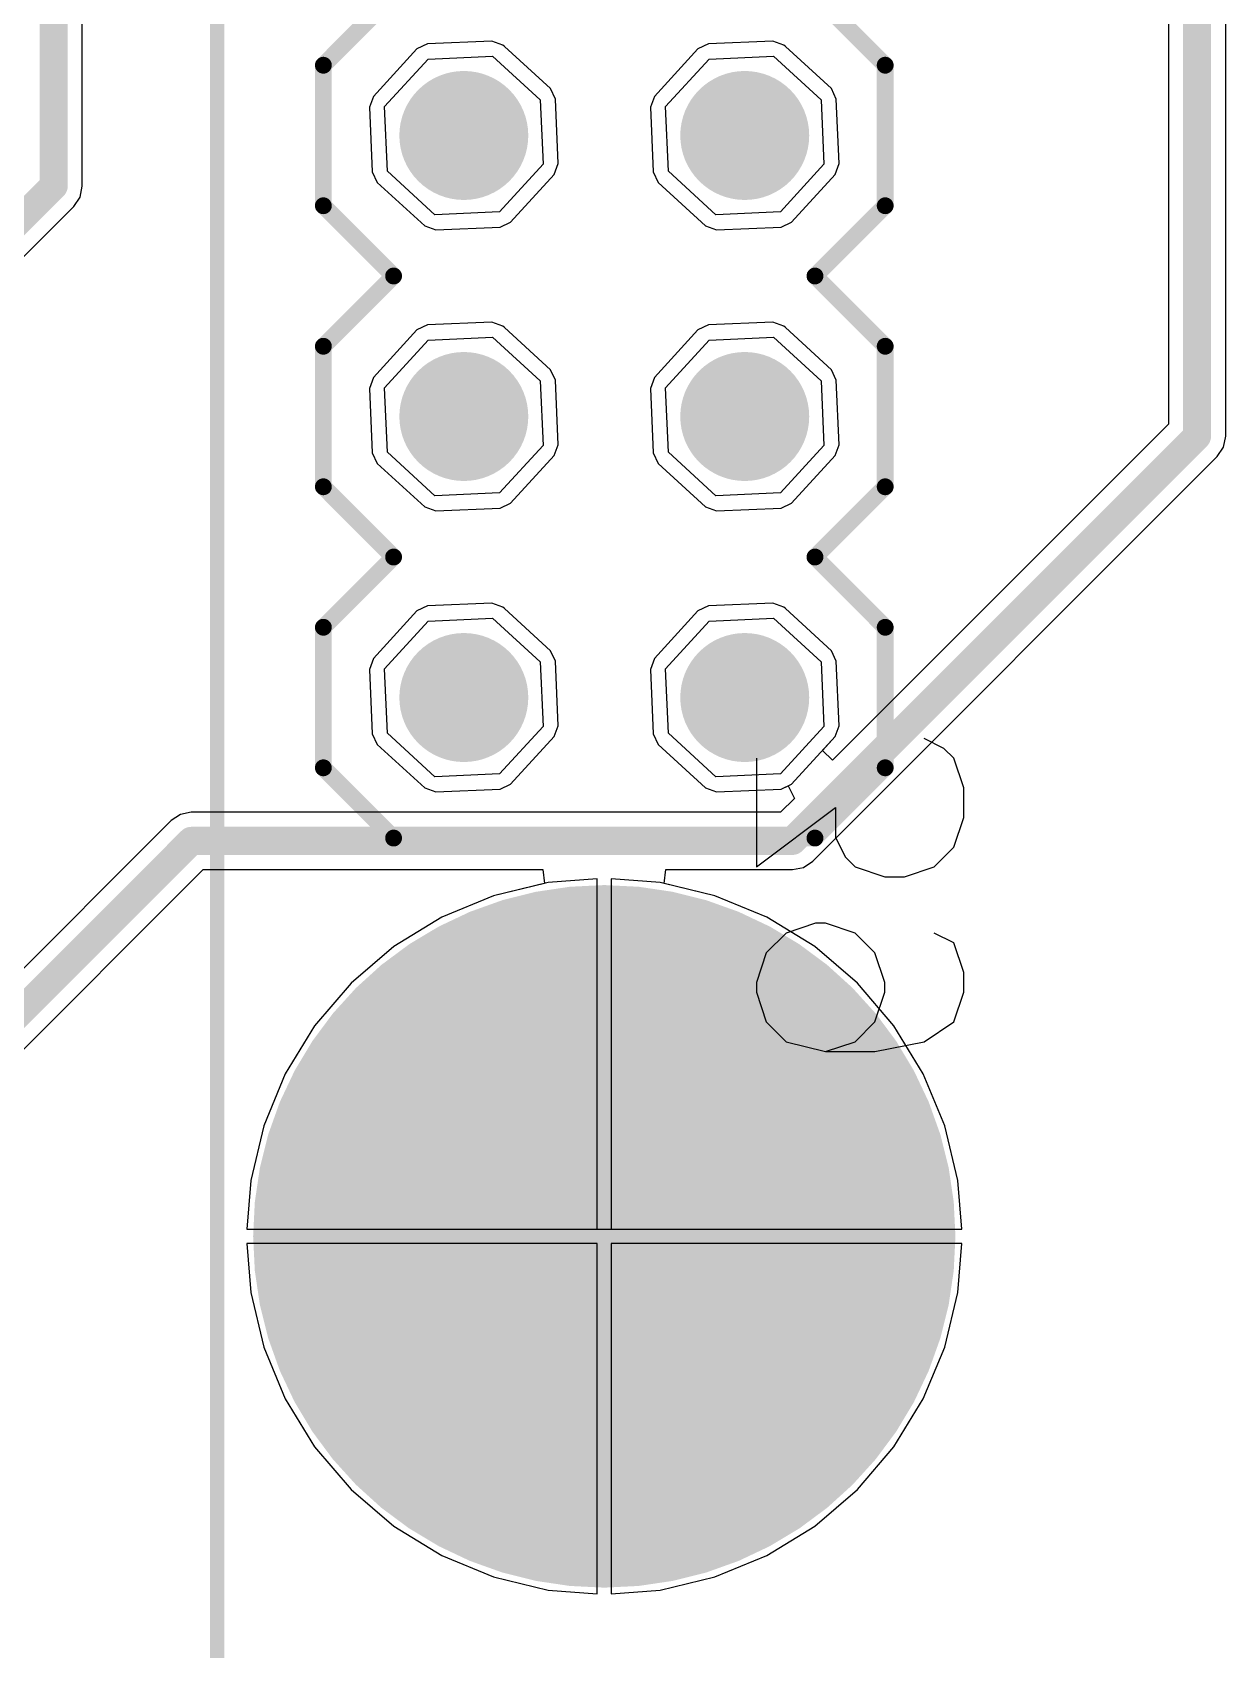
# Model space of a CAD drawing. Header units: millimetres. Extents: x 2.5 to 14.5, y 1.2 to 4.8.
# Drawn here: x 12.177 to 12.602, y 2.114 to 2.69 of the extents above; entities that cross this region are included whole.
import ezdxf

# ---------------------------------------------------------------- set-up
doc = ezdxf.new("R2010")
doc.units = ezdxf.units.MM
doc.header["$MEASUREMENT"] = 0
for name, color, linetype in [('BottomLayer', 5, 'Continuous'), ('BottomOverlay', 54, 'Continuous'), ('BottomSolder', 6, 'Continuous'), ('ConnectLayer', 7, 'Continuous'), ('MultiLayer', 9, 'Continuous'), ('PadHoleLayer', 156, 'Continuous'), ('TopLayer', 1, 'Continuous'), ('TopSolder', 216, 'Continuous')]:
    doc.layers.add(name, color=color, linetype=linetype)

# ---------------------------------------------------------------- blocks, each defined once
blk = doc.blocks.new('_RASPBERRY_PI_B__RASPBERRY_PI_B__P________B_106')
at = {"layer": 'BottomLayer'}
for p, q in [((2.00134, -2.00667), (2.01685, -1.98974)), ((2.01685, -1.98974), (2.03979, -1.98874)), ((2.03979, -1.98874), (2.05672, -2.00425)), ((2.10134, -2.00667), (2.11685, -1.98974)), ((2.11685, -1.98974), (2.13979, -1.98874)), ((2.13979, -1.98874), (2.15672, -2.00425)), ((2.20134, -2.00667), (2.21685, -1.98974)), ((2.21685, -1.98974), (2.23979, -1.98874)), ((2.23979, -1.98874), (2.25672, -2.00425)), ((2.00234, -2.02961), (2.00134, -2.00667)), ((2.05672, -2.00425), (2.05772, -2.02719)), ((2.10234, -2.02961), (2.10134, -2.00667)), ((2.15672, -2.00425), (2.15772, -2.02719)), ((2.20234, -2.02961), (2.20134, -2.00667)), ((2.25672, -2.00425), (2.25772, -2.02719)), ((2.01927, -2.04512), (2.00234, -2.02961)), ((2.05772, -2.02719), (2.04221, -2.04412)), ((2.11927, -2.04512), (2.10234, -2.02961)), ((2.15772, -2.02719), (2.14221, -2.04412)), ((2.21927, -2.04512), (2.20234, -2.02961)), ((2.25772, -2.02719), (2.24221, -2.04412)), ((2.04221, -2.04412), (2.01927, -2.04512)), ((2.14221, -2.04412), (2.11927, -2.04512)), ((2.24221, -2.04412), (2.21927, -2.04512)), ((2.01685, -2.08974), (2.03979, -2.08874)), ((2.03979, -2.08874), (2.05672, -2.10425)), ((2.11685, -2.08974), (2.13979, -2.08874)), ((2.13979, -2.08874), (2.15672, -2.10425)), ((2.21685, -2.08974), (2.23979, -2.08874)), ((2.23979, -2.08874), (2.25672, -2.10425)), ((2.00134, -2.10667), (2.01685, -2.08974)), ((2.10134, -2.10667), (2.11685, -2.08974)), ((2.20134, -2.10667), (2.21685, -2.08974)), ((2.05672, -2.10425), (2.05772, -2.12719)), ((2.15672, -2.10425), (2.15772, -2.12719)), ((2.25672, -2.10425), (2.25772, -2.12719)), ((2.00234, -2.12961), (2.00134, -2.10667)), ((2.10234, -2.12961), (2.10134, -2.10667)), ((2.20234, -2.12961), (2.20134, -2.10667)), ((2.05772, -2.12719), (2.04221, -2.14412)), ((2.15772, -2.12719), (2.14221, -2.14412)), ((2.25772, -2.12719), (2.24221, -2.14412)), ((2.01927, -2.14512), (2.00234, -2.12961)), ((2.11927, -2.14512), (2.10234, -2.12961)), ((2.21927, -2.14512), (2.20234, -2.12961)), ((2.04221, -2.14412), (2.01927, -2.14512)), ((2.14221, -2.14412), (2.11927, -2.14512)), ((2.24221, -2.14412), (2.21927, -2.14512))]:
    blk.add_line(p, q, dxfattribs=at)
for points, const_width in [([(2.36024, -2.06693, 1), (2.48228, -2.06693, 1)], 0.12205), ([(2.01953, -2.01693, 1), (2.03953, -2.01693, 1)], 0.02), ([(2.11953, -2.01693, 1), (2.13953, -2.01693, 1)], 0.02), ([(2.21953, -2.01693, 1), (2.23953, -2.01693, 1)], 0.02), ([(2.01953, -2.11693, 1), (2.03953, -2.11693, 1)], 0.02), ([(2.11953, -2.11693, 1), (2.13953, -2.11693, 1)], 0.02), ([(2.21953, -2.11693, 1), (2.23953, -2.11693, 1)], 0.02)]:
    blk.add_lwpolyline(points, format="xyb", close=True, dxfattribs=dict(at, const_width=const_width))
at = {"layer": 'BottomOverlay'}
for p, q in [((2.26167, -1.93898), (2.25112, -1.94249)), ((2.27221, -1.93898), (2.26167, -1.93898)), ((2.28275, -1.94249), (2.27221, -1.93898)), ((2.32739, -1.93898), (2.31684, -1.94249)), ((2.33442, -1.93898), (2.32739, -1.93898)), ((2.34496, -1.94249), (2.33442, -1.93898)), ((2.25112, -1.94249), (2.24761, -1.94601)), ((2.28978, -1.94952), (2.28275, -1.94249)), ((2.31684, -1.94249), (2.31333, -1.94952)), ((2.35199, -1.95303), (2.34496, -1.94249)), ((2.24761, -1.94601), (2.24409, -1.95303)), ((2.2933, -1.96006), (2.28978, -1.94952)), ((2.3555, -1.97061), (2.35199, -1.95303)), ((2.2933, -1.96709), (2.2933, -1.96006)), ((2.28978, -1.97764), (2.2933, -1.96709)), ((2.3309, -1.96709), (2.32036, -1.97061)), ((2.33442, -1.96709), (2.3309, -1.96709)), ((2.34496, -1.97061), (2.33442, -1.96709)), ((2.32036, -1.97061), (2.31333, -1.97764)), ((2.35199, -1.97764), (2.34496, -1.97061)), ((2.3555, -1.98818), (2.3555, -1.97061)), ((2.28627, -1.98115), (2.28978, -1.97764)), ((2.31333, -1.97764), (2.30981, -1.98818)), ((2.3555, -1.98818), (2.35199, -1.97764)), ((2.28978, -2.01278), (2.2687, -1.98466)), ((2.2687, -1.98466), (2.27924, -1.98466)), ((2.27924, -1.98466), (2.28627, -1.98115)), ((2.30981, -1.98818), (2.30981, -1.99169)), ((2.35199, -2.00224), (2.3555, -1.98818)), ((2.30981, -1.99169), (2.31333, -2.00224)), ((2.31333, -2.00224), (2.32036, -2.00927)), ((2.34496, -2.00927), (2.35199, -2.00224)), ((2.25112, -2.01278), (2.28978, -2.01278)), ((2.32036, -2.00927), (2.3309, -2.01278)), ((2.3309, -2.01278), (2.33442, -2.01278)), ((2.33442, -2.01278), (2.34496, -2.00927))]:
    blk.add_line(p, q, dxfattribs=at)
for points, const_width in [([(1.97953, -1.99193), (2.00453, -1.96693)], 0.006), ([(2.05453, -1.96693), (2.00453, -1.96693)], 0.006), ([(2.07953, -1.99193), (2.05453, -1.96693)], 0.006), ([(2.07953, -1.99193), (2.10453, -1.96693)], 0.006), ([(2.15453, -1.96693), (2.10453, -1.96693)], 0.006), ([(2.17953, -1.99193), (2.15453, -1.96693)], 0.006), ([(2.17953, -1.99193), (2.20453, -1.96693)], 0.006), ([(2.25453, -1.96693), (2.20453, -1.96693)], 0.006), ([(2.27953, -1.99193), (2.25453, -1.96693)], 0.006), ([(2.27953, -2.14193), (2.27953, -1.99193)], 0.006), ([(2.00453, -2.16693), (1.97953, -2.14193)], 0.006), ([(2.05453, -2.16693), (2.07953, -2.14193)], 0.006), ([(2.10453, -2.16693), (2.07953, -2.14193)], 0.006), ([(2.15453, -2.16693), (2.17953, -2.14193)], 0.006), ([(2.20453, -2.16693), (2.17953, -2.14193)], 0.006), ([(2.25453, -2.16693), (2.27953, -2.14193)], 0.006), ([(2.05453, -2.16693), (2.00453, -2.16693)], 0.006), ([(2.15453, -2.16693), (2.10453, -2.16693)], 0.006), ([(2.25453, -2.16693), (2.20453, -2.16693)], 0.006), ([(3.22835, -2.20473), (0.11811, -2.20473)], 0.005)]:
    blk.add_lwpolyline(points, dxfattribs=dict(at, const_width=const_width))
at = {"layer": 'BottomOverlay', "const_width": 0.003}
for points in [[(2.00303, -1.96693, 1), (2.00603, -1.96693, 1)], [(2.00303, -1.96693, 1), (2.00603, -1.96693, 1)], [(2.05303, -1.96693, 1), (2.05603, -1.96693, 1)], [(2.05303, -1.96693, 1), (2.05603, -1.96693, 1)], [(2.10303, -1.96693, 1), (2.10603, -1.96693, 1)], [(2.10303, -1.96693, 1), (2.10603, -1.96693, 1)], [(2.15303, -1.96693, 1), (2.15603, -1.96693, 1)], [(2.15303, -1.96693, 1), (2.15603, -1.96693, 1)], [(2.20303, -1.96693, 1), (2.20603, -1.96693, 1)], [(2.20303, -1.96693, 1), (2.20603, -1.96693, 1)], [(2.25303, -1.96693, 1), (2.25603, -1.96693, 1)], [(2.25303, -1.96693, 1), (2.25603, -1.96693, 1)], [(2.07803, -1.99193, 1), (2.08103, -1.99193, 1)], [(2.07803, -1.99193, 1), (2.08103, -1.99193, 1)], [(2.17803, -1.99193, 1), (2.18103, -1.99193, 1)], [(2.17803, -1.99193, 1), (2.18103, -1.99193, 1)], [(2.27803, -1.99193, 1), (2.28103, -1.99193, 1)], [(2.27803, -1.99193, 1), (2.28103, -1.99193, 1)], [(2.07803, -2.14193, 1), (2.08103, -2.14193, 1)], [(2.07803, -2.14193, 1), (2.08103, -2.14193, 1)], [(2.17803, -2.14193, 1), (2.18103, -2.14193, 1)], [(2.17803, -2.14193, 1), (2.18103, -2.14193, 1)], [(2.27803, -2.14193, 1), (2.28103, -2.14193, 1)], [(2.27803, -2.14193, 1), (2.28103, -2.14193, 1)], [(2.00303, -2.16693, 1), (2.00603, -2.16693, 1)], [(2.00303, -2.16693, 1), (2.00603, -2.16693, 1)], [(2.05303, -2.16693, 1), (2.05603, -2.16693, 1)], [(2.05303, -2.16693, 1), (2.05603, -2.16693, 1)], [(2.10303, -2.16693, 1), (2.10603, -2.16693, 1)], [(2.10303, -2.16693, 1), (2.10603, -2.16693, 1)], [(2.15303, -2.16693, 1), (2.15603, -2.16693, 1)], [(2.15303, -2.16693, 1), (2.15603, -2.16693, 1)], [(2.20303, -2.16693, 1), (2.20603, -2.16693, 1)], [(2.20303, -2.16693, 1), (2.20603, -2.16693, 1)], [(2.25303, -2.16693, 1), (2.25603, -2.16693, 1)], [(2.25303, -2.16693, 1), (2.25603, -2.16693, 1)]]:
    blk.add_lwpolyline(points, format="xyb", close=True, dxfattribs=at)
at = {"layer": 'BottomSolder'}
for points, const_width in [([(2.35876, -2.06693, 1), (2.48376, -2.06693, 1)], 0.125), ([(2.01805, -2.01693, 1), (2.041, -2.01693, 1)], 0.02295), ([(2.11805, -2.01693, 1), (2.141, -2.01693, 1)], 0.02295), ([(2.21805, -2.01693, 1), (2.241, -2.01693, 1)], 0.02295), ([(2.01805, -2.11693, 1), (2.041, -2.11693, 1)], 0.02295), ([(2.11805, -2.11693, 1), (2.141, -2.11693, 1)], 0.02295), ([(2.21805, -2.11693, 1), (2.241, -2.11693, 1)], 0.02295)]:
    blk.add_lwpolyline(points, format="xyb", close=True, dxfattribs=dict(at, const_width=const_width))
at = {"layer": 'MultiLayer'}
for p, q in [((2.00134, -2.00667), (2.01685, -1.98974)), ((2.01685, -1.98974), (2.03979, -1.98874)), ((2.03979, -1.98874), (2.05672, -2.00425)), ((2.10134, -2.00667), (2.11685, -1.98974)), ((2.11685, -1.98974), (2.13979, -1.98874)), ((2.13979, -1.98874), (2.15672, -2.00425)), ((2.20134, -2.00667), (2.21685, -1.98974)), ((2.21685, -1.98974), (2.23979, -1.98874)), ((2.23979, -1.98874), (2.25672, -2.00425)), ((2.00234, -2.02961), (2.00134, -2.00667)), ((2.05672, -2.00425), (2.05772, -2.02719)), ((2.10234, -2.02961), (2.10134, -2.00667)), ((2.15672, -2.00425), (2.15772, -2.02719)), ((2.20234, -2.02961), (2.20134, -2.00667)), ((2.25672, -2.00425), (2.25772, -2.02719)), ((2.01927, -2.04512), (2.00234, -2.02961)), ((2.05772, -2.02719), (2.04221, -2.04412)), ((2.11927, -2.04512), (2.10234, -2.02961)), ((2.15772, -2.02719), (2.14221, -2.04412)), ((2.21927, -2.04512), (2.20234, -2.02961)), ((2.25772, -2.02719), (2.24221, -2.04412)), ((2.04221, -2.04412), (2.01927, -2.04512)), ((2.14221, -2.04412), (2.11927, -2.04512)), ((2.24221, -2.04412), (2.21927, -2.04512)), ((2.01685, -2.08974), (2.03979, -2.08874)), ((2.03979, -2.08874), (2.05672, -2.10425)), ((2.11685, -2.08974), (2.13979, -2.08874)), ((2.13979, -2.08874), (2.15672, -2.10425)), ((2.21685, -2.08974), (2.23979, -2.08874)), ((2.23979, -2.08874), (2.25672, -2.10425)), ((2.00134, -2.10667), (2.01685, -2.08974)), ((2.10134, -2.10667), (2.11685, -2.08974)), ((2.20134, -2.10667), (2.21685, -2.08974)), ((2.05672, -2.10425), (2.05772, -2.12719)), ((2.15672, -2.10425), (2.15772, -2.12719)), ((2.25672, -2.10425), (2.25772, -2.12719)), ((2.00234, -2.12961), (2.00134, -2.10667)), ((2.10234, -2.12961), (2.10134, -2.10667)), ((2.20234, -2.12961), (2.20134, -2.10667)), ((2.05772, -2.12719), (2.04221, -2.14412)), ((2.15772, -2.12719), (2.14221, -2.14412)), ((2.25772, -2.12719), (2.24221, -2.14412)), ((2.01927, -2.14512), (2.00234, -2.12961)), ((2.11927, -2.14512), (2.10234, -2.12961)), ((2.21927, -2.14512), (2.20234, -2.12961)), ((2.04221, -2.14412), (2.01927, -2.14512)), ((2.14221, -2.14412), (2.11927, -2.14512)), ((2.24221, -2.14412), (2.21927, -2.14512))]:
    blk.add_line(p, q, dxfattribs=at)
for points, const_width in [([(2.36024, -2.06693, 1), (2.48228, -2.06693, 1)], 0.12205), ([(2.01953, -2.01693, 1), (2.03953, -2.01693, 1)], 0.02), ([(2.11953, -2.01693, 1), (2.13953, -2.01693, 1)], 0.02), ([(2.21953, -2.01693, 1), (2.23953, -2.01693, 1)], 0.02), ([(2.01953, -2.11693, 1), (2.03953, -2.11693, 1)], 0.02), ([(2.11953, -2.11693, 1), (2.13953, -2.11693, 1)], 0.02), ([(2.21953, -2.11693, 1), (2.23953, -2.11693, 1)], 0.02)]:
    blk.add_lwpolyline(points, format="xyb", close=True, dxfattribs=dict(at, const_width=const_width))
at = {"layer": 'PadHoleLayer'}
for points, const_width in [([(2.01953, -2.01693, 1), (2.03953, -2.01693, 1)], 0.02), ([(2.11953, -2.01693, 1), (2.13953, -2.01693, 1)], 0.02), ([(2.21953, -2.01693, 1), (2.23953, -2.01693, 1)], 0.02), ([(2.39419, -2.06693, 1), (2.44833, -2.06693, 1)], 0.05413), ([(2.01953, -2.11693, 1), (2.03953, -2.11693, 1)], 0.02), ([(2.11953, -2.11693, 1), (2.13953, -2.11693, 1)], 0.02), ([(2.21953, -2.11693, 1), (2.23953, -2.11693, 1)], 0.02)]:
    blk.add_lwpolyline(points, format="xyb", close=True, dxfattribs=dict(at, const_width=const_width))
at = {"layer": 'TopLayer'}
for p, q in [((2.00134, -2.00667), (2.01685, -1.98974)), ((2.01685, -1.98974), (2.03979, -1.98874)), ((2.03979, -1.98874), (2.05672, -2.00425)), ((2.10134, -2.00667), (2.11685, -1.98974)), ((2.11685, -1.98974), (2.13979, -1.98874)), ((2.13979, -1.98874), (2.15672, -2.00425)), ((2.20134, -2.00667), (2.21685, -1.98974)), ((2.21685, -1.98974), (2.23979, -1.98874)), ((2.23979, -1.98874), (2.25672, -2.00425)), ((2.00234, -2.02961), (2.00134, -2.00667)), ((2.05672, -2.00425), (2.05772, -2.02719)), ((2.10234, -2.02961), (2.10134, -2.00667)), ((2.15672, -2.00425), (2.15772, -2.02719)), ((2.20234, -2.02961), (2.20134, -2.00667)), ((2.25672, -2.00425), (2.25772, -2.02719)), ((2.01927, -2.04512), (2.00234, -2.02961)), ((2.05772, -2.02719), (2.04221, -2.04412)), ((2.11927, -2.04512), (2.10234, -2.02961)), ((2.15772, -2.02719), (2.14221, -2.04412)), ((2.21927, -2.04512), (2.20234, -2.02961)), ((2.25772, -2.02719), (2.24221, -2.04412)), ((2.04221, -2.04412), (2.01927, -2.04512)), ((2.14221, -2.04412), (2.11927, -2.04512)), ((2.24221, -2.04412), (2.21927, -2.04512)), ((2.01685, -2.08974), (2.03979, -2.08874)), ((2.03979, -2.08874), (2.05672, -2.10425)), ((2.11685, -2.08974), (2.13979, -2.08874)), ((2.13979, -2.08874), (2.15672, -2.10425)), ((2.21685, -2.08974), (2.23979, -2.08874)), ((2.23979, -2.08874), (2.25672, -2.10425)), ((2.00134, -2.10667), (2.01685, -2.08974)), ((2.10134, -2.10667), (2.11685, -2.08974)), ((2.20134, -2.10667), (2.21685, -2.08974)), ((2.05672, -2.10425), (2.05772, -2.12719)), ((2.15672, -2.10425), (2.15772, -2.12719)), ((2.25672, -2.10425), (2.25772, -2.12719)), ((2.00234, -2.12961), (2.00134, -2.10667)), ((2.10234, -2.12961), (2.10134, -2.10667)), ((2.20234, -2.12961), (2.20134, -2.10667)), ((2.05772, -2.12719), (2.04221, -2.14412)), ((2.15772, -2.12719), (2.14221, -2.14412)), ((2.25772, -2.12719), (2.24221, -2.14412)), ((2.01927, -2.14512), (2.00234, -2.12961)), ((2.11927, -2.14512), (2.10234, -2.12961)), ((2.21927, -2.14512), (2.20234, -2.12961)), ((2.04221, -2.14412), (2.01927, -2.14512)), ((2.14221, -2.14412), (2.11927, -2.14512)), ((2.24221, -2.14412), (2.21927, -2.14512))]:
    blk.add_line(p, q, dxfattribs=at)
for points, const_width in [([(2.36024, -2.06693, 1), (2.48228, -2.06693, 1)], 0.12205), ([(2.01953, -2.01693, 1), (2.03953, -2.01693, 1)], 0.02), ([(2.11953, -2.01693, 1), (2.13953, -2.01693, 1)], 0.02), ([(2.21953, -2.01693, 1), (2.23953, -2.01693, 1)], 0.02), ([(2.01953, -2.11693, 1), (2.03953, -2.11693, 1)], 0.02), ([(2.11953, -2.11693, 1), (2.13953, -2.11693, 1)], 0.02), ([(2.21953, -2.11693, 1), (2.23953, -2.11693, 1)], 0.02)]:
    blk.add_lwpolyline(points, format="xyb", close=True, dxfattribs=dict(at, const_width=const_width))
at = {"layer": 'TopSolder'}
for points, const_width in [([(2.35876, -2.06693, 1), (2.48376, -2.06693, 1)], 0.125), ([(2.01805, -2.01693, 1), (2.041, -2.01693, 1)], 0.02295), ([(2.11805, -2.01693, 1), (2.141, -2.01693, 1)], 0.02295), ([(2.21805, -2.01693, 1), (2.241, -2.01693, 1)], 0.02295), ([(2.01805, -2.11693, 1), (2.041, -2.11693, 1)], 0.02295), ([(2.11805, -2.11693, 1), (2.141, -2.11693, 1)], 0.02295), ([(2.21805, -2.11693, 1), (2.241, -2.11693, 1)], 0.02295)]:
    blk.add_lwpolyline(points, format="xyb", close=True, dxfattribs=dict(at, const_width=const_width))

msp = doc.modelspace()

# ---------------------------------------------------------------- linework, layer by layer
at = {"layer": 'BottomLayer', "const_width": 0.01}
for points in [[(12.592, 4.111), (12.592, 2.546)], [(12.448, 2.402), (12.592, 2.546)], [(11.437, 1.605), (12.234, 2.402)], [(12.234, 2.402), (12.448, 2.402)]]:
    msp.add_lwpolyline(points, dxfattribs=at)
at = {"layer": 'BottomLayer', "const_width": 0.005}
for points in [[(12.5895, 2.546, 1), (12.5945, 2.546, 1)], [(12.5895, 2.546, 1), (12.5945, 2.546, 1)], [(12.2315, 2.402, 1), (12.2365, 2.402, 1)], [(12.2315, 2.402, 1), (12.2365, 2.402, 1)], [(12.4455, 2.402, 1), (12.4505, 2.402, 1)], [(12.4455, 2.402, 1), (12.4505, 2.402, 1)]]:
    msp.add_lwpolyline(points, format="xyb", close=True, dxfattribs=at)
at = {"layer": 'ConnectLayer'}
for p, q in [((12.6022, 2.546), (12.6022, 4.111)), ((12.5818, 4.10678), (12.5818, 2.55022)), ((12.1952, 2.635), (12.1952, 2.8)), ((12.31433, 2.68385), (12.29882, 2.66692)), ((12.31433, 2.68385), (12.29882, 2.66692)), ((12.31809, 2.6856), (12.31433, 2.68385)), ((12.31809, 2.6856), (12.31433, 2.68385)), ((12.31433, 2.68385), (12.31433, 2.68385)), ((12.31433, 2.68385), (12.31433, 2.68385)), ((12.34102, 2.6866), (12.31809, 2.6856)), ((12.34102, 2.6866), (12.31809, 2.6856)), ((12.31809, 2.6856), (12.31809, 2.6856)), ((12.31809, 2.6856), (12.31809, 2.6856)), ((12.34492, 2.68518), (12.34102, 2.6866)), ((12.34102, 2.6866), (12.34102, 2.6866)), ((12.34492, 2.68518), (12.34102, 2.6866)), ((12.34102, 2.6866), (12.34102, 2.6866)), ((12.34545, 2.68469), (12.34492, 2.68518)), ((12.34492, 2.68518), (12.34492, 2.68518)), ((12.34545, 2.68469), (12.34492, 2.68518)), ((12.34492, 2.68518), (12.34492, 2.68518)), ((12.36185, 2.66967), (12.34545, 2.68469)), ((12.36185, 2.66967), (12.34545, 2.68469)), ((12.41433, 2.68385), (12.39882, 2.66692)), ((12.41433, 2.68385), (12.39882, 2.66692)), ((12.41809, 2.6856), (12.41433, 2.68385)), ((12.41809, 2.6856), (12.41433, 2.68385)), ((12.41433, 2.68385), (12.41433, 2.68385)), ((12.41433, 2.68385), (12.41433, 2.68385)), ((12.44102, 2.6866), (12.41809, 2.6856)), ((12.44102, 2.6866), (12.41809, 2.6856)), ((12.41809, 2.6856), (12.41809, 2.6856)), ((12.41809, 2.6856), (12.41809, 2.6856)), ((12.44492, 2.68518), (12.44102, 2.6866)), ((12.44102, 2.6866), (12.44102, 2.6866)), ((12.44492, 2.68518), (12.44102, 2.6866)), ((12.44102, 2.6866), (12.44102, 2.6866)), ((12.44545, 2.68469), (12.44492, 2.68518)), ((12.44492, 2.68518), (12.44492, 2.68518)), ((12.44545, 2.68469), (12.44492, 2.68518)), ((12.44492, 2.68518), (12.44492, 2.68518)), ((12.46185, 2.66967), (12.44545, 2.68469)), ((12.46185, 2.66967), (12.44545, 2.68469)), ((12.29882, 2.66692), (12.2974, 2.66302)), ((12.29882, 2.66692), (12.2974, 2.66302)), ((12.29882, 2.66692), (12.29882, 2.66692)), ((12.29882, 2.66692), (12.29882, 2.66692)), ((12.3636, 2.66591), (12.36185, 2.66967)), ((12.36185, 2.66967), (12.36185, 2.66967)), ((12.3636, 2.66591), (12.36185, 2.66967)), ((12.36185, 2.66967), (12.36185, 2.66967)), ((12.3646, 2.64298), (12.3636, 2.66591)), ((12.3636, 2.66591), (12.3636, 2.66591)), ((12.3646, 2.64298), (12.3636, 2.66591)), ((12.3636, 2.66591), (12.3636, 2.66591)), ((12.39882, 2.66692), (12.3974, 2.66302)), ((12.39882, 2.66692), (12.3974, 2.66302)), ((12.39882, 2.66692), (12.39882, 2.66692)), ((12.39882, 2.66692), (12.39882, 2.66692)), ((12.4636, 2.66591), (12.46185, 2.66967)), ((12.46185, 2.66967), (12.46185, 2.66967)), ((12.4636, 2.66591), (12.46185, 2.66967)), ((12.46185, 2.66967), (12.46185, 2.66967)), ((12.4646, 2.64298), (12.4636, 2.66591)), ((12.4636, 2.66591), (12.4636, 2.66591)), ((12.4646, 2.64298), (12.4636, 2.66591)), ((12.4636, 2.66591), (12.4636, 2.66591)), ((12.2974, 2.66302), (12.2974, 2.66302)), ((12.2974, 2.66302), (12.2984, 2.64009)), ((12.2974, 2.66302), (12.2974, 2.66302)), ((12.2974, 2.66302), (12.2984, 2.64009)), ((12.3974, 2.66302), (12.3974, 2.66302)), ((12.3974, 2.66302), (12.3984, 2.64009)), ((12.3974, 2.66302), (12.3974, 2.66302)), ((12.3974, 2.66302), (12.3984, 2.64009)), ((12.36318, 2.63908), (12.3646, 2.64298)), ((12.36318, 2.63908), (12.3646, 2.64298)), ((12.3646, 2.64298), (12.3646, 2.64298)), ((12.3646, 2.64298), (12.3646, 2.64298)), ((12.46318, 2.63908), (12.4646, 2.64298)), ((12.46318, 2.63908), (12.4646, 2.64298)), ((12.4646, 2.64298), (12.4646, 2.64298)), ((12.4646, 2.64298), (12.4646, 2.64298)), ((12.2984, 2.64009), (12.2984, 2.64009)), ((12.2984, 2.64009), (12.30015, 2.63633)), ((12.2984, 2.64009), (12.2984, 2.64009)), ((12.2984, 2.64009), (12.30015, 2.63633)), ((12.30015, 2.63633), (12.30015, 2.63633)), ((12.30015, 2.63633), (12.31708, 2.62082)), ((12.30015, 2.63633), (12.30015, 2.63633)), ((12.30015, 2.63633), (12.31708, 2.62082)), ((12.34767, 2.62215), (12.36318, 2.63908)), ((12.34767, 2.62215), (12.36318, 2.63908)), ((12.36318, 2.63908), (12.36318, 2.63908)), ((12.36318, 2.63908), (12.36318, 2.63908)), ((12.3984, 2.64009), (12.3984, 2.64009)), ((12.3984, 2.64009), (12.40015, 2.63633)), ((12.3984, 2.64009), (12.3984, 2.64009)), ((12.3984, 2.64009), (12.40015, 2.63633)), ((12.40015, 2.63633), (12.40015, 2.63633)), ((12.40015, 2.63633), (12.41708, 2.62082)), ((12.40015, 2.63633), (12.40015, 2.63633)), ((12.40015, 2.63633), (12.41708, 2.62082)), ((12.44767, 2.62215), (12.46318, 2.63908)), ((12.44767, 2.62215), (12.46318, 2.63908)), ((12.46318, 2.63908), (12.46318, 2.63908)), ((12.46318, 2.63908), (12.46318, 2.63908)), ((12.19221, 2.62779), (12.19442, 2.6311)), ((12.19442, 2.6311), (12.1952, 2.635)), ((11.70721, 2.14279), (12.19221, 2.62779)), ((12.31708, 2.62082), (12.31708, 2.62082)), ((12.31708, 2.62082), (12.32098, 2.6194)), ((12.31708, 2.62082), (12.31708, 2.62082)), ((12.31708, 2.62082), (12.32098, 2.6194)), ((12.32098, 2.6194), (12.34391, 2.6204)), ((12.32098, 2.6194), (12.34391, 2.6204)), ((12.32098, 2.6194), (12.32098, 2.6194)), ((12.32098, 2.6194), (12.32098, 2.6194)), ((12.34391, 2.6204), (12.34767, 2.62215)), ((12.34391, 2.6204), (12.34767, 2.62215)), ((12.34391, 2.6204), (12.34391, 2.6204)), ((12.34391, 2.6204), (12.34391, 2.6204)), ((12.34767, 2.62215), (12.34767, 2.62215)), ((12.34767, 2.62215), (12.34767, 2.62215)), ((12.41708, 2.62082), (12.41708, 2.62082)), ((12.41708, 2.62082), (12.42098, 2.6194)), ((12.41708, 2.62082), (12.41708, 2.62082)), ((12.41708, 2.62082), (12.42098, 2.6194)), ((12.42098, 2.6194), (12.44391, 2.6204)), ((12.42098, 2.6194), (12.44391, 2.6204)), ((12.42098, 2.6194), (12.42098, 2.6194)), ((12.42098, 2.6194), (12.42098, 2.6194)), ((12.44391, 2.6204), (12.44767, 2.62215)), ((12.44391, 2.6204), (12.44767, 2.62215)), ((12.44391, 2.6204), (12.44391, 2.6204)), ((12.44391, 2.6204), (12.44391, 2.6204)), ((12.44767, 2.62215), (12.44767, 2.62215)), ((12.44767, 2.62215), (12.44767, 2.62215)), ((12.31809, 2.5856), (12.31433, 2.58385)), ((12.31809, 2.5856), (12.31433, 2.58385)), ((12.34102, 2.5866), (12.31809, 2.5856)), ((12.34102, 2.5866), (12.31809, 2.5856)), ((12.31809, 2.5856), (12.31809, 2.5856)), ((12.31809, 2.5856), (12.31809, 2.5856)), ((12.34492, 2.58518), (12.34102, 2.5866)), ((12.34102, 2.5866), (12.34102, 2.5866)), ((12.34492, 2.58518), (12.34102, 2.5866)), ((12.34102, 2.5866), (12.34102, 2.5866)), ((12.34545, 2.58469), (12.34492, 2.58518)), ((12.34492, 2.58518), (12.34492, 2.58518)), ((12.34545, 2.58469), (12.34492, 2.58518)), ((12.34492, 2.58518), (12.34492, 2.58518)), ((12.36185, 2.56967), (12.34545, 2.58469)), ((12.36185, 2.56967), (12.34545, 2.58469)), ((12.41809, 2.5856), (12.41433, 2.58385)), ((12.41809, 2.5856), (12.41433, 2.58385)), ((12.44102, 2.5866), (12.41809, 2.5856)), ((12.44102, 2.5866), (12.41809, 2.5856)), ((12.41809, 2.5856), (12.41809, 2.5856)), ((12.41809, 2.5856), (12.41809, 2.5856)), ((12.44492, 2.58518), (12.44102, 2.5866)), ((12.44102, 2.5866), (12.44102, 2.5866)), ((12.44492, 2.58518), (12.44102, 2.5866)), ((12.44102, 2.5866), (12.44102, 2.5866)), ((12.44545, 2.58469), (12.44492, 2.58518)), ((12.44492, 2.58518), (12.44492, 2.58518)), ((12.44545, 2.58469), (12.44492, 2.58518)), ((12.44492, 2.58518), (12.44492, 2.58518)), ((12.46185, 2.56967), (12.44545, 2.58469)), ((12.46185, 2.56967), (12.44545, 2.58469)), ((12.31433, 2.58385), (12.29882, 2.56692)), ((12.31433, 2.58385), (12.29882, 2.56692)), ((12.31433, 2.58385), (12.31433, 2.58385)), ((12.31433, 2.58385), (12.31433, 2.58385)), ((12.41433, 2.58385), (12.39882, 2.56692)), ((12.41433, 2.58385), (12.39882, 2.56692)), ((12.41433, 2.58385), (12.41433, 2.58385)), ((12.41433, 2.58385), (12.41433, 2.58385)), ((12.29882, 2.56692), (12.2974, 2.56302)), ((12.29882, 2.56692), (12.2974, 2.56302)), ((12.29882, 2.56692), (12.29882, 2.56692)), ((12.29882, 2.56692), (12.29882, 2.56692)), ((12.3636, 2.56591), (12.36185, 2.56967)), ((12.36185, 2.56967), (12.36185, 2.56967)), ((12.3636, 2.56591), (12.36185, 2.56967)), ((12.36185, 2.56967), (12.36185, 2.56967)), ((12.39882, 2.56692), (12.3974, 2.56302)), ((12.39882, 2.56692), (12.3974, 2.56302)), ((12.39882, 2.56692), (12.39882, 2.56692)), ((12.39882, 2.56692), (12.39882, 2.56692)), ((12.4636, 2.56591), (12.46185, 2.56967)), ((12.46185, 2.56967), (12.46185, 2.56967)), ((12.4636, 2.56591), (12.46185, 2.56967)), ((12.46185, 2.56967), (12.46185, 2.56967)), ((12.2974, 2.56302), (12.2974, 2.56302)), ((12.2974, 2.56302), (12.2984, 2.54009)), ((12.2974, 2.56302), (12.2974, 2.56302)), ((12.2974, 2.56302), (12.2984, 2.54009)), ((12.3646, 2.54298), (12.3636, 2.56591)), ((12.3636, 2.56591), (12.3636, 2.56591)), ((12.3646, 2.54298), (12.3636, 2.56591)), ((12.3636, 2.56591), (12.3636, 2.56591)), ((12.3974, 2.56302), (12.3974, 2.56302)), ((12.3974, 2.56302), (12.3984, 2.54009)), ((12.3974, 2.56302), (12.3974, 2.56302)), ((12.3974, 2.56302), (12.3984, 2.54009)), ((12.4646, 2.54298), (12.4636, 2.56591)), ((12.4636, 2.56591), (12.4636, 2.56591)), ((12.4646, 2.54298), (12.4636, 2.56591)), ((12.4636, 2.56591), (12.4636, 2.56591)), ((12.5818, 2.55022), (12.46228, 2.4307)), ((12.60142, 2.5421), (12.6022, 2.546)), ((12.2984, 2.54009), (12.2984, 2.54009)), ((12.2984, 2.54009), (12.30015, 2.53633)), ((12.2984, 2.54009), (12.2984, 2.54009)), ((12.2984, 2.54009), (12.30015, 2.53633)), ((12.34767, 2.52215), (12.36318, 2.53908)), ((12.34767, 2.52215), (12.36318, 2.53908)), ((12.36318, 2.53908), (12.3646, 2.54298)), ((12.36318, 2.53908), (12.3646, 2.54298)), ((12.36318, 2.53908), (12.36318, 2.53908)), ((12.36318, 2.53908), (12.36318, 2.53908)), ((12.3646, 2.54298), (12.3646, 2.54298)), ((12.3646, 2.54298), (12.3646, 2.54298)), ((12.3984, 2.54009), (12.3984, 2.54009)), ((12.3984, 2.54009), (12.40015, 2.53633)), ((12.3984, 2.54009), (12.3984, 2.54009)), ((12.3984, 2.54009), (12.40015, 2.53633)), ((12.44767, 2.52215), (12.46318, 2.53908)), ((12.44767, 2.52215), (12.46318, 2.53908)), ((12.45521, 2.39479), (12.59921, 2.53879)), ((12.46318, 2.53908), (12.4646, 2.54298)), ((12.46318, 2.53908), (12.4646, 2.54298)), ((12.46318, 2.53908), (12.46318, 2.53908)), ((12.46318, 2.53908), (12.46318, 2.53908)), ((12.4646, 2.54298), (12.4646, 2.54298)), ((12.4646, 2.54298), (12.4646, 2.54298)), ((12.59921, 2.53879), (12.60142, 2.5421)), ((12.30015, 2.53633), (12.30015, 2.53633)), ((12.30015, 2.53633), (12.31708, 2.52082)), ((12.30015, 2.53633), (12.30015, 2.53633)), ((12.30015, 2.53633), (12.31708, 2.52082)), ((12.40015, 2.53633), (12.40015, 2.53633)), ((12.40015, 2.53633), (12.41708, 2.52082)), ((12.40015, 2.53633), (12.40015, 2.53633)), ((12.40015, 2.53633), (12.41708, 2.52082)), ((12.31708, 2.52082), (12.31708, 2.52082)), ((12.31708, 2.52082), (12.32098, 2.5194)), ((12.31708, 2.52082), (12.31708, 2.52082)), ((12.31708, 2.52082), (12.32098, 2.5194)), ((12.34391, 2.5204), (12.34767, 2.52215)), ((12.34391, 2.5204), (12.34767, 2.52215)), ((12.34767, 2.52215), (12.34767, 2.52215)), ((12.34767, 2.52215), (12.34767, 2.52215)), ((12.41708, 2.52082), (12.41708, 2.52082)), ((12.41708, 2.52082), (12.42098, 2.5194)), ((12.41708, 2.52082), (12.41708, 2.52082)), ((12.41708, 2.52082), (12.42098, 2.5194)), ((12.44391, 2.5204), (12.44767, 2.52215)), ((12.44391, 2.5204), (12.44767, 2.52215)), ((12.44767, 2.52215), (12.44767, 2.52215)), ((12.44767, 2.52215), (12.44767, 2.52215)), ((12.32098, 2.5194), (12.34391, 2.5204)), ((12.32098, 2.5194), (12.34391, 2.5204)), ((12.32098, 2.5194), (12.32098, 2.5194)), ((12.32098, 2.5194), (12.32098, 2.5194)), ((12.34391, 2.5204), (12.34391, 2.5204)), ((12.34391, 2.5204), (12.34391, 2.5204)), ((12.42098, 2.5194), (12.44391, 2.5204)), ((12.42098, 2.5194), (12.44391, 2.5204)), ((12.42098, 2.5194), (12.42098, 2.5194)), ((12.42098, 2.5194), (12.42098, 2.5194)), ((12.44391, 2.5204), (12.44391, 2.5204)), ((12.44391, 2.5204), (12.44391, 2.5204)), ((12.34102, 2.4866), (12.31809, 2.4856)), ((12.34102, 2.4866), (12.31809, 2.4856)), ((12.34492, 2.48518), (12.34102, 2.4866)), ((12.34102, 2.4866), (12.34102, 2.4866)), ((12.34492, 2.48518), (12.34102, 2.4866)), ((12.34102, 2.4866), (12.34102, 2.4866)), ((12.44102, 2.4866), (12.41809, 2.4856)), ((12.44102, 2.4866), (12.41809, 2.4856)), ((12.44492, 2.48518), (12.44102, 2.4866)), ((12.44102, 2.4866), (12.44102, 2.4866)), ((12.44492, 2.48518), (12.44102, 2.4866)), ((12.44102, 2.4866), (12.44102, 2.4866)), ((12.31433, 2.48385), (12.29882, 2.46692)), ((12.31433, 2.48385), (12.29882, 2.46692)), ((12.31809, 2.4856), (12.31433, 2.48385)), ((12.31809, 2.4856), (12.31433, 2.48385)), ((12.31433, 2.48385), (12.31433, 2.48385)), ((12.31433, 2.48385), (12.31433, 2.48385)), ((12.31809, 2.4856), (12.31809, 2.4856)), ((12.31809, 2.4856), (12.31809, 2.4856)), ((12.34545, 2.48469), (12.34492, 2.48518)), ((12.34492, 2.48518), (12.34492, 2.48518)), ((12.34545, 2.48469), (12.34492, 2.48518)), ((12.34492, 2.48518), (12.34492, 2.48518)), ((12.36185, 2.46967), (12.34545, 2.48469)), ((12.36185, 2.46967), (12.34545, 2.48469)), ((12.41433, 2.48385), (12.39882, 2.46692)), ((12.41433, 2.48385), (12.39882, 2.46692)), ((12.41809, 2.4856), (12.41433, 2.48385)), ((12.41809, 2.4856), (12.41433, 2.48385)), ((12.41433, 2.48385), (12.41433, 2.48385)), ((12.41433, 2.48385), (12.41433, 2.48385)), ((12.41809, 2.4856), (12.41809, 2.4856)), ((12.41809, 2.4856), (12.41809, 2.4856)), ((12.44545, 2.48469), (12.44492, 2.48518)), ((12.44492, 2.48518), (12.44492, 2.48518)), ((12.44545, 2.48469), (12.44492, 2.48518)), ((12.44492, 2.48518), (12.44492, 2.48518)), ((12.46185, 2.46967), (12.44545, 2.48469)), ((12.46185, 2.46967), (12.44545, 2.48469)), ((12.3636, 2.46591), (12.36185, 2.46967)), ((12.36185, 2.46967), (12.36185, 2.46967)), ((12.3636, 2.46591), (12.36185, 2.46967)), ((12.36185, 2.46967), (12.36185, 2.46967)), ((12.4636, 2.46591), (12.46185, 2.46967)), ((12.46185, 2.46967), (12.46185, 2.46967)), ((12.4636, 2.46591), (12.46185, 2.46967)), ((12.46185, 2.46967), (12.46185, 2.46967)), ((12.29882, 2.46692), (12.2974, 2.46302)), ((12.29882, 2.46692), (12.2974, 2.46302)), ((12.29882, 2.46692), (12.29882, 2.46692)), ((12.29882, 2.46692), (12.29882, 2.46692)), ((12.3646, 2.44298), (12.3636, 2.46591)), ((12.3636, 2.46591), (12.3636, 2.46591)), ((12.3646, 2.44298), (12.3636, 2.46591)), ((12.3636, 2.46591), (12.3636, 2.46591)), ((12.39882, 2.46692), (12.3974, 2.46302)), ((12.39882, 2.46692), (12.3974, 2.46302)), ((12.39882, 2.46692), (12.39882, 2.46692)), ((12.39882, 2.46692), (12.39882, 2.46692)), ((12.4646, 2.44298), (12.4636, 2.46591)), ((12.4636, 2.46591), (12.4636, 2.46591)), ((12.4646, 2.44298), (12.4636, 2.46591)), ((12.4636, 2.46591), (12.4636, 2.46591)), ((12.2974, 2.46302), (12.2974, 2.46302)), ((12.2974, 2.46302), (12.2984, 2.44009)), ((12.2974, 2.46302), (12.2974, 2.46302)), ((12.2974, 2.46302), (12.2984, 2.44009)), ((12.3974, 2.46302), (12.3974, 2.46302)), ((12.3974, 2.46302), (12.3984, 2.44009)), ((12.3974, 2.46302), (12.3974, 2.46302)), ((12.3974, 2.46302), (12.3984, 2.44009)), ((12.36318, 2.43908), (12.3646, 2.44298)), ((12.36318, 2.43908), (12.3646, 2.44298)), ((12.3646, 2.44298), (12.3646, 2.44298)), ((12.3646, 2.44298), (12.3646, 2.44298)), ((12.46318, 2.43908), (12.4646, 2.44298)), ((12.46318, 2.43908), (12.4646, 2.44298)), ((12.4646, 2.44298), (12.4646, 2.44298)), ((12.4646, 2.44298), (12.4646, 2.44298)), ((12.2984, 2.44009), (12.2984, 2.44009)), ((12.2984, 2.44009), (12.30015, 2.43633)), ((12.2984, 2.44009), (12.2984, 2.44009)), ((12.2984, 2.44009), (12.30015, 2.43633)), ((12.30015, 2.43633), (12.30015, 2.43633)), ((12.30015, 2.43633), (12.31708, 2.42082)), ((12.30015, 2.43633), (12.30015, 2.43633)), ((12.30015, 2.43633), (12.31708, 2.42082)), ((12.34767, 2.42215), (12.36318, 2.43908)), ((12.34767, 2.42215), (12.36318, 2.43908)), ((12.36318, 2.43908), (12.36318, 2.43908)), ((12.36318, 2.43908), (12.36318, 2.43908)), ((12.3984, 2.44009), (12.3984, 2.44009)), ((12.3984, 2.44009), (12.40015, 2.43633)), ((12.3984, 2.44009), (12.3984, 2.44009)), ((12.3984, 2.44009), (12.40015, 2.43633)), ((12.40015, 2.43633), (12.40015, 2.43633)), ((12.40015, 2.43633), (12.41708, 2.42082)), ((12.40015, 2.43633), (12.40015, 2.43633)), ((12.40015, 2.43633), (12.41708, 2.42082)), ((12.44767, 2.42215), (12.46318, 2.43908)), ((12.45867, 2.43416), (12.46318, 2.43908)), ((12.46318, 2.43908), (12.46318, 2.43908)), ((12.46318, 2.43908), (12.46318, 2.43908)), ((12.46228, 2.4307), (12.45867, 2.43416)), ((12.31708, 2.42082), (12.31708, 2.42082)), ((12.31708, 2.42082), (12.32098, 2.4194)), ((12.31708, 2.42082), (12.31708, 2.42082)), ((12.31708, 2.42082), (12.32098, 2.4194)), ((12.32098, 2.4194), (12.34391, 2.4204)), ((12.32098, 2.4194), (12.34391, 2.4204)), ((12.32098, 2.4194), (12.32098, 2.4194)), ((12.32098, 2.4194), (12.32098, 2.4194)), ((12.34391, 2.4204), (12.34767, 2.42215)), ((12.34391, 2.4204), (12.34767, 2.42215)), ((12.34391, 2.4204), (12.34391, 2.4204)), ((12.34391, 2.4204), (12.34391, 2.4204)), ((12.34767, 2.42215), (12.34767, 2.42215)), ((12.34767, 2.42215), (12.34767, 2.42215)), ((12.41708, 2.42082), (12.41708, 2.42082)), ((12.41708, 2.42082), (12.42098, 2.4194)), ((12.41708, 2.42082), (12.41708, 2.42082)), ((12.41708, 2.42082), (12.42098, 2.4194)), ((12.42098, 2.4194), (12.44391, 2.4204)), ((12.42098, 2.4194), (12.44391, 2.4204)), ((12.42098, 2.4194), (12.42098, 2.4194)), ((12.42098, 2.4194), (12.42098, 2.4194)), ((12.4487, 2.41712), (12.44378, 2.4122)), ((12.44391, 2.4204), (12.44767, 2.42215)), ((12.44391, 2.4204), (12.44647, 2.4216)), ((12.44391, 2.4204), (12.44391, 2.4204)), ((12.44391, 2.4204), (12.44391, 2.4204)), ((12.44647, 2.4216), (12.4487, 2.41712)), ((12.44767, 2.42215), (12.44767, 2.42215)), ((12.2301, 2.41142), (12.22679, 2.40921)), ((12.234, 2.4122), (12.2301, 2.41142)), ((12.44378, 2.4122), (12.234, 2.4122)), ((12.22679, 2.40921), (11.43278, 1.6152)), ((12.4519, 2.39258), (12.45521, 2.39479)), ((11.44421, 1.59779), (12.23822, 2.3918)), ((12.23822, 2.3918), (12.35908, 2.3918)), ((12.35908, 2.3918), (12.35967, 2.3868)), ((12.3785, 2.38851), (12.36106, 2.38714)), ((12.3785, 2.26377), (12.3785, 2.38851)), ((12.40094, 2.38714), (12.3835, 2.38851)), ((12.3835, 2.38851), (12.3835, 2.26377)), ((12.40233, 2.3868), (12.40292, 2.3918)), ((12.40292, 2.3918), (12.448, 2.3918)), ((12.448, 2.3918), (12.4519, 2.39258)), ((12.36106, 2.38714), (12.34162, 2.38247)), ((12.35967, 2.3868), (12.34162, 2.38247)), ((12.42038, 2.38247), (12.40094, 2.38714)), ((12.42038, 2.38247), (12.40233, 2.3868)), ((12.34162, 2.38247), (12.32314, 2.37482)), ((12.34162, 2.38247), (12.32314, 2.37482)), ((12.43886, 2.37482), (12.42038, 2.38247)), ((12.43886, 2.37482), (12.42038, 2.38247)), ((12.32314, 2.37482), (12.30609, 2.36437)), ((12.32314, 2.37482), (12.30609, 2.36437)), ((12.45591, 2.36437), (12.43886, 2.37482)), ((12.45591, 2.36437), (12.43886, 2.37482)), ((12.30609, 2.36437), (12.29089, 2.35138)), ((12.30609, 2.36437), (12.29089, 2.35138)), ((12.47111, 2.35138), (12.45591, 2.36437)), ((12.47111, 2.35138), (12.45591, 2.36437)), ((12.29089, 2.35138), (12.2779, 2.33618)), ((12.29089, 2.35138), (12.2779, 2.33618)), ((12.4841, 2.33618), (12.47111, 2.35138)), ((12.4841, 2.33618), (12.47111, 2.35138)), ((12.2779, 2.33618), (12.26745, 2.31912)), ((12.2779, 2.33618), (12.26745, 2.31912)), ((12.49455, 2.31912), (12.4841, 2.33618)), ((12.49455, 2.31912), (12.4841, 2.33618)), ((12.26745, 2.31912), (12.2598, 2.30065)), ((12.26745, 2.31912), (12.2598, 2.30065)), ((12.5022, 2.30065), (12.49455, 2.31912)), ((12.5022, 2.30065), (12.49455, 2.31912)), ((12.2598, 2.30065), (12.25513, 2.2812)), ((12.2598, 2.30065), (12.25513, 2.2812)), ((12.50687, 2.2812), (12.5022, 2.30065)), ((12.50687, 2.2812), (12.5022, 2.30065)), ((12.25513, 2.2812), (12.25376, 2.26377)), ((12.25513, 2.2812), (12.25376, 2.26377)), ((12.50824, 2.26377), (12.50687, 2.2812)), ((12.50824, 2.26377), (12.50687, 2.2812)), ((12.25376, 2.26377), (12.381, 2.26377)), ((12.25376, 2.26377), (12.3785, 2.26377)), ((12.381, 2.26377), (12.50824, 2.26377)), ((12.3835, 2.26377), (12.50824, 2.26377)), ((12.3785, 2.25877), (12.25376, 2.25877)), ((12.25376, 2.25877), (12.25513, 2.24133)), ((12.3785, 2.25877), (12.25376, 2.25877)), ((12.25376, 2.25877), (12.25513, 2.24133)), ((12.3785, 2.13402), (12.3785, 2.25877)), ((12.3785, 2.13402), (12.3785, 2.25877)), ((12.50824, 2.25877), (12.3835, 2.25877)), ((12.3835, 2.25877), (12.3835, 2.13402)), ((12.50824, 2.25877), (12.3835, 2.25877)), ((12.3835, 2.25877), (12.3835, 2.13402)), ((12.50687, 2.24133), (12.50824, 2.25877)), ((12.50687, 2.24133), (12.50824, 2.25877)), ((12.25513, 2.24133), (12.2598, 2.22189)), ((12.25513, 2.24133), (12.2598, 2.22189)), ((12.5022, 2.22189), (12.50687, 2.24133)), ((12.5022, 2.22189), (12.50687, 2.24133)), ((12.2598, 2.22189), (12.26745, 2.20341)), ((12.2598, 2.22189), (12.26745, 2.20341)), ((12.49455, 2.20341), (12.5022, 2.22189)), ((12.49455, 2.20341), (12.5022, 2.22189)), ((12.26745, 2.20341), (12.2779, 2.18636)), ((12.26745, 2.20341), (12.2779, 2.18636)), ((12.4841, 2.18636), (12.49455, 2.20341)), ((12.4841, 2.18636), (12.49455, 2.20341)), ((12.2779, 2.18636), (12.29089, 2.17115)), ((12.2779, 2.18636), (12.29089, 2.17115)), ((12.47111, 2.17115), (12.4841, 2.18636)), ((12.47111, 2.17115), (12.4841, 2.18636)), ((12.29089, 2.17115), (12.30609, 2.15817)), ((12.29089, 2.17115), (12.30609, 2.15817)), ((12.45591, 2.15817), (12.47111, 2.17115)), ((12.45591, 2.15817), (12.47111, 2.17115)), ((12.30609, 2.15817), (12.32314, 2.14772)), ((12.30609, 2.15817), (12.32314, 2.14772)), ((12.43886, 2.14772), (12.45591, 2.15817)), ((12.43886, 2.14772), (12.45591, 2.15817)), ((12.32314, 2.14772), (12.34162, 2.14007)), ((12.32314, 2.14772), (12.34162, 2.14007)), ((12.42038, 2.14007), (12.43886, 2.14772)), ((12.42038, 2.14007), (12.43886, 2.14772)), ((12.34162, 2.14007), (12.36106, 2.1354)), ((12.34162, 2.14007), (12.36106, 2.1354)), ((12.36106, 2.1354), (12.3785, 2.13402)), ((12.36106, 2.1354), (12.3785, 2.13402)), ((12.3835, 2.13402), (12.40094, 2.1354)), ((12.3835, 2.13402), (12.40094, 2.1354)), ((12.40094, 2.1354), (12.42038, 2.14007)), ((12.40094, 2.1354), (12.42038, 2.14007))]:
    msp.add_line(p, q, dxfattribs=at)
at = {"layer": 'TopLayer', "const_width": 0.01}
for points in [[(12.185, 2.635), (12.185, 2.8)], [(11.7, 2.15), (12.185, 2.635)]]:
    msp.add_lwpolyline(points, dxfattribs=at)
at = {"layer": 'TopLayer', "const_width": 0.005}
msp.add_lwpolyline([(12.1825, 2.635, 1), (12.1875, 2.635, 1)], format="xyb", close=True, dxfattribs=at)
msp.add_lwpolyline([(12.1825, 2.635, 1), (12.1875, 2.635, 1)], format="xyb", close=True, dxfattribs=at)

# ---------------------------------------------------------------- block references
at = {"rotation": 270}
msp.add_blockref('_RASPBERRY_PI_B__RASPBERRY_PI_B__P________B_106', (14.44793, 4.68253), dxfattribs=at)

doc.saveas('drawing.dxf')
